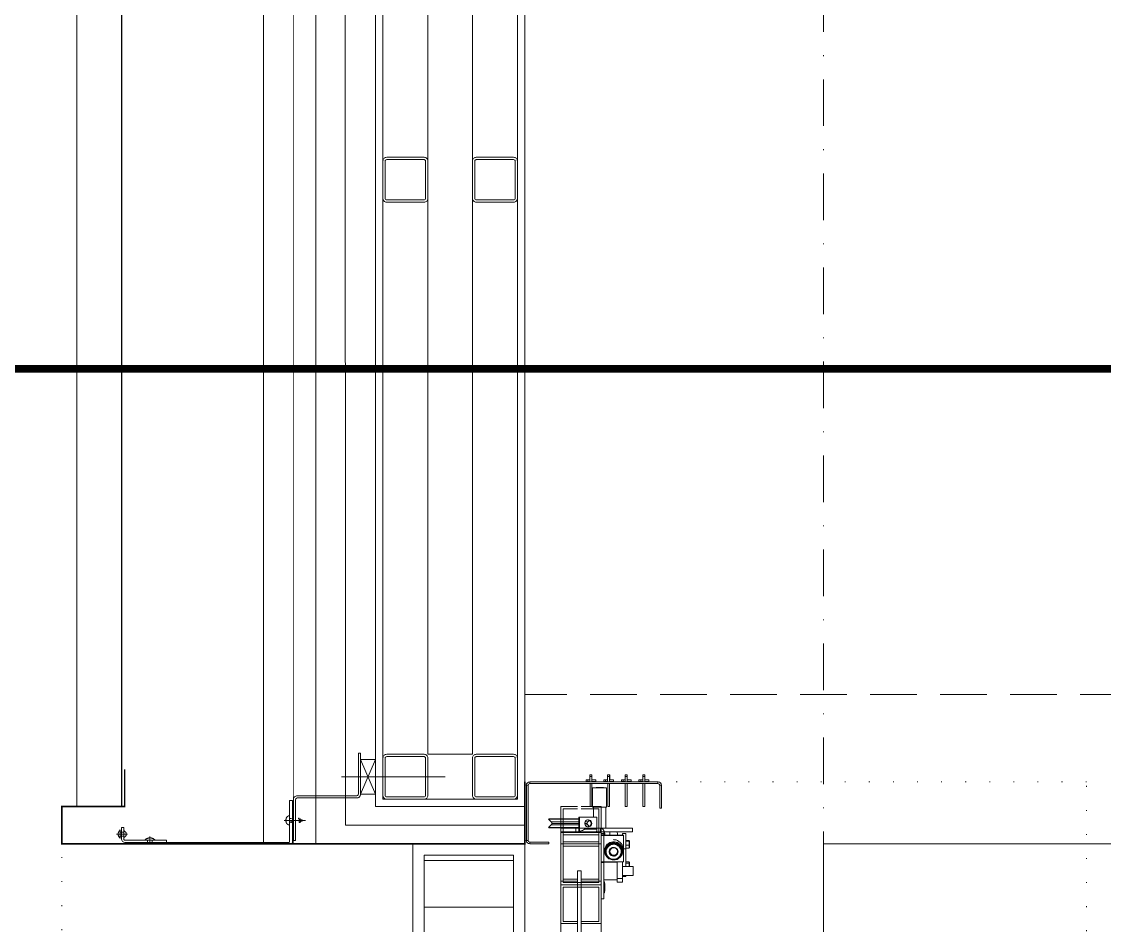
# Model space of a CAD drawing. Extents: x -1701 to 23780, y -363 to 7742.
# Drawn here: x 1115.1 to 1260.1, y 1814.1 to 1935.2 of the extents above; entities that cross this region are included whole.
import ezdxf
from ezdxf.xclip import XClip

# ---------------------------------------------------------------- set-up
doc = ezdxf.new("R2010")
doc.units = 0
doc.header["$LTSCALE"] = 25
doc.header["$MEASUREMENT"] = 0
doc.header["$XCLIPFRAME"] = 0
doc.header["$PDMODE"] = 1
for name, pattern in [('Audi$0$DASHDOT2', [0.5, 0.25, -0.125, 0, -0.125]), ('Audi$0$DOT2', [0.125, 0, -0.125]), ('Audi$0$HIDDEN', [0.375, 0.25, -0.125]), ('Audi$0$HIDDEN2', [4.7625, 3.175, -1.5875])]:
    doc.linetypes.add(name, pattern=pattern)
doc.layers.get('0').update_dxf_attribs({"color": 9, "lineweight": 9})
for name, color, linetype, lineweight in [('Audi$0$04', 8, 'Continuous', 9), ('Audi$0$06D', 8, 'Continuous', 9), ('Audi$0$10', 8, 'Continuous', 9), ('Audi$0$11', 8, 'Continuous', 9), ('Audi$0$15', 8, 'Continuous', 9), ('Audi$0$20', 8, 'Audi$0$DOT2', 9), ('Audi$0$21', 8, 'Continuous', 9), ('Audi$0$24', 8, 'Audi$0$DASHDOT2', 9), ('Audi$0$33', 8, 'Audi$0$BATTING', 9)]:
    doc.layers.add(name, color=color, linetype=linetype, lineweight=lineweight)
doc.linetypes.add('Audi$0$BATTING', pattern='A,0.0001,-0.1,[134,ltypeshp.shx,S=0.1,R=0,X=-0.1,Y=0],-0.2,[134,ltypeshp.shx,S=0.1,R=180,X=0.1,Y=0],-0.1', length=0.4001)

# ---------------------------------------------------------------- blocks, each defined once
blk = doc.blocks.new('Audi$0$p-seksiyonel kapı profil')
for p, q in [((-11.28, 7.76), (-11.28, 7.08)), ((-11.28, 7.76), (-11.25, 7.76)), ((-11.25, 7.76), (-10.99, 7.76)), ((-11.25, 7.53), (-11.25, 7.76)), ((-11.25, 7.53), (-10.99, 7.53)), ((-11.25, 6.82), (-11.25, 7.53)), ((-10.99, 7.53), (-10.99, 7.76)), ((-10.99, 7.53), (-10.99, 6.84)), ((-8.92, 7.76), (-8.92, 7.08)), ((-8.92, 7.76), (-8.89, 7.76)), ((-8.89, 7.76), (-8.62, 7.76)), ((-8.89, 7.53), (-8.89, 7.76)), ((-8.89, 7.53), (-8.62, 7.53)), ((-8.89, 6.82), (-8.89, 7.53)), ((-8.62, 7.53), (-8.62, 7.76)), ((-8.62, 7.53), (-8.62, 6.84)), ((-6.56, 7.76), (-6.56, 7.08)), ((-6.56, 7.76), (-6.53, 7.76)), ((-6.53, 7.76), (-6.26, 7.76)), ((-6.53, 7.53), (-6.53, 7.76)), ((-6.53, 7.53), (-6.26, 7.53)), ((-6.53, 6.82), (-6.53, 7.53)), ((-6.26, 7.53), (-6.26, 7.76)), ((-6.26, 7.53), (-6.26, 6.84)), ((-4.19, 7.76), (-4.19, 7.08)), ((-4.19, 7.76), (-4.16, 7.76)), ((-4.16, 7.76), (-3.9, 7.76)), ((-4.16, 7.53), (-4.16, 7.76)), ((-4.16, 7.53), (-3.9, 7.53)), ((-4.16, 6.82), (-4.16, 7.53)), ((-3.9, 7.53), (-3.9, 7.76)), ((-3.9, 7.53), (-3.9, 6.84)), ((-13.26, 6.34), (-13.5, 6.34)), ((-13.5, 3.27), (-13.5, 6.34)), ((-13.5, 6.34), (-13.5, 5.67)), ((-13.5, 6.34), (-13.5, 6.34)), ((-13.26, 3.27), (-13.26, 6.34)), ((-13.02, 6.82), (-13.03, 6.82)), ((-13.02, 6.58), (-13.02, 6.82)), ((-13.02, 6.82), (4.13, 6.82)), ((-13.02, 6.58), (4.13, 6.58)), ((-11.79, 6.84), (-11.79, 7.08)), ((-11.25, 7.08), (-11.79, 7.08)), ((-11.79, 6.84), (-11.28, 6.84)), ((-11.25, 6.58), (-11.25, 3.51)), ((-11.01, 6.58), (-11.01, 3.51)), ((-10.71, 7.08), (-10.99, 7.08)), ((-10.71, 6.84), (-10.99, 6.84)), ((-10.71, 6.84), (-10.71, 7.08)), ((-10.71, 7.08), (-10.48, 7.08)), ((-10.71, 6.84), (-10.48, 6.84)), ((-10.48, 7.08), (-10.48, 6.84)), ((-9.42, 6.84), (-9.42, 7.08)), ((-8.89, 7.08), (-9.42, 7.08)), ((-9.42, 6.84), (-8.92, 6.84)), ((-8.89, 6.58), (-8.89, 3.51)), ((-8.65, 6.58), (-8.65, 3.51)), ((-8.35, 7.08), (-8.62, 7.08)), ((-8.35, 6.84), (-8.62, 6.84)), ((-8.35, 6.84), (-8.35, 7.08)), ((-8.35, 7.08), (-8.12, 7.08)), ((-8.35, 6.84), (-8.12, 6.84)), ((-8.12, 7.08), (-8.12, 6.84)), ((-7.06, 6.84), (-7.06, 7.08)), ((-6.53, 7.08), (-7.06, 7.08)), ((-7.06, 6.84), (-6.56, 6.84)), ((-6.53, 6.58), (-6.53, 3.51)), ((-6.29, 6.58), (-6.29, 3.51)), ((-5.99, 7.08), (-6.26, 7.08)), ((-5.99, 6.84), (-6.26, 6.84)), ((-6.14, 5.99), (-6.14, 3.39)), ((-6.14, 5.99), (-4.25, 5.99)), ((-5.99, 6.84), (-5.99, 7.08)), ((-5.99, 7.08), (-5.76, 7.08)), ((-5.99, 6.84), (-5.76, 6.84)), ((-5.76, 7.08), (-5.76, 6.84)), ((-5.67, 6.04), (-5.72, 5.99)), ((-5.67, 6.04), (-5.53, 6.04)), ((-5.53, 6.04), (-4.73, 6.04)), ((-4.68, 5.99), (-4.73, 6.04)), ((-4.7, 6.84), (-4.7, 7.08)), ((-4.16, 7.08), (-4.7, 7.08)), ((-4.7, 6.84), (-4.19, 6.84)), ((-4.25, 3.39), (-4.25, 5.99)), ((-4.16, 6.58), (-4.16, 3.51)), ((-3.93, 6.58), (-3.93, 3.51)), ((-3.63, 7.08), (-3.9, 7.08)), ((-3.63, 6.84), (-3.9, 6.84)), ((-3.63, 6.84), (-3.63, 7.08)), ((-3.63, 7.08), (-3.39, 7.08)), ((-3.63, 6.84), (-3.39, 6.84)), ((-3.39, 7.08), (-3.39, 6.84)), ((4.13, 6.58), (4.13, 6.82)), ((4.37, 6.34), (4.6, 6.34)), ((4.37, 6.34), (4.37, -1.04)), ((4.6, 6.34), (4.6, -1.04)), ((-13.5, 5.67), (-13.5, 5.49)), ((-13.5, 5.67), (-13.5, 5.67)), ((-13.5, 5.49), (-13.5, 5.49)), ((-13.26, 3.27), (-13.5, 3.27)), ((-11.01, 3.51), (-11.25, 3.51)), ((-8.65, 3.51), (-8.89, 3.51)), ((-6.29, 3.51), (-6.53, 3.51)), ((-6.14, 3.39), (-4.25, 3.39)), ((-6.03, 3.39), (-6.03, 0.6)), ((-4.37, 2.07), (-4.37, 3.39)), ((-3.93, 3.51), (-4.16, 3.51)), ((-4.85, 2.07), (-4.85, 0.59)), ((-4.85, 2.07), (-2.52, 2.07)), ((-4.07, 1.51), (-4.13, 1.38)), ((-3.97, 1.61), (-4.07, 1.51)), ((-3.98, 1.51), (-4.04, 1.38)), ((-3.89, 1.61), (-3.98, 1.51)), ((-3.85, 1.68), (-3.97, 1.61)), ((-3.77, 1.68), (-3.89, 1.61)), ((-3.72, 1.71), (-3.85, 1.68)), ((-3.84, 1.65), (-3.63, 1.44)), ((-3.64, 1.71), (-3.77, 1.68)), ((-3.58, 1.7), (-3.72, 1.71)), ((-3.45, 1.65), (-3.58, 1.7)), ((-3.34, 1.56), (-3.45, 1.65)), ((-3.26, 1.45), (-3.34, 1.56)), ((-2.52, 2.07), (-2.52, 0.59)), ((-2.52, 2.07), (-2.44, 2.07)), ((-2.44, 2.07), (-2.44, 0.59)), ((1.61, 1.83), (-2.44, 1.83)), ((1.62, 1.8), (-2.44, 1.8)), ((1.27, 1.44), (1.62, 1.8)), ((-9.63, 0.12), (-9.63, 0.59)), ((-9.63, 0.59), (-5.32, 0.59)), ((-9.63, 0.12), (-5.85, 0.12)), ((-6.03, 0.6), (-5.77, 0.6)), ((-5.85, -0.36), (-5.85, 0.12)), ((-5.82, 0.15), (-5.82, -0.36)), ((-5.79, 0.6), (-5.79, 0.59)), ((-5.79, 0.12), (-5.79, 0.15)), ((-5.79, 0.12), (-5.32, 0.12)), ((-5.79, -0.13), (-5.79, 0.12)), ((-5.77, 0.6), (-4.85, 0.6)), ((-5.06, 0), (-5.41, 0)), ((-5.32, 0.12), (-5.32, 0.59)), ((-4.85, 0.59), (-5.32, 0.59)), ((-5.32, 0.12), (-5.32, 0)), ((-5.32, 0.12), (-0.24, 0.12)), ((-4.89, 0), (-5.06, 0)), ((-4.83, 0), (-4.89, 0)), ((-4.85, 0.59), (-3.19, 0.59)), ((-4.85, 0.59), (-4.85, 0.47)), ((-4.85, 0.47), (-3.19, 0.47)), ((-4.84, 0.4), (-4.85, 0.47)), ((-4.84, 0.34), (-4.84, 0.4)), ((-4.83, 0.28), (-4.84, 0.34)), ((-4.83, 0.22), (-4.83, 0.28)), ((-4.82, 0.18), (-4.83, 0.22)), ((-4.81, 0), (-4.83, 0)), ((-4.81, 0.15), (-4.82, 0.18)), ((-4.8, 0.12), (-4.81, 0.15)), ((-4.55, 0), (-4.81, 0)), ((-4.78, 0.12), (-4.8, 0.12)), ((-4.53, 0), (-4.55, 0)), ((-4.47, 0), (-4.53, 0)), ((-3.36, 0), (-4.47, 0)), ((-4.13, 1.38), (-4.15, 1.24)), ((-4.15, 1.24), (-4.13, 1.1)), ((-4.13, 1.1), (-4.07, 0.97)), ((-4.04, 1.38), (-4.07, 1.24)), ((-4.07, 1.24), (-4.04, 1.1)), ((-4.07, 0.97), (-3.97, 0.87)), ((-4.04, 1.1), (-3.98, 0.97)), ((-3.98, 0.97), (-3.89, 0.87)), ((-3.97, 0.87), (-3.85, 0.8)), ((-3.89, 0.87), (-3.77, 0.8)), ((-3.85, 0.8), (-3.72, 0.77)), ((-3.63, 1.04), (-3.83, 0.83)), ((-3.77, 0.8), (-3.64, 0.77)), ((-3.72, 0.77), (-3.58, 0.78)), ((-3.26, 1.44), (-3.63, 1.44)), ((-3.26, 1.04), (-3.63, 1.04)), ((-3.58, 0.78), (-3.45, 0.83)), ((-3.22, 1.24), (-3.55, 1.24)), ((-3.45, 0.83), (-3.34, 0.92)), ((-3.23, 0), (-3.36, 0)), ((-3.34, 0.92), (-3.26, 1.04)), ((-3.22, 1.31), (-3.26, 1.45)), ((-3.26, 1.04), (-3.22, 1.17)), ((-3.13, 0), (-3.23, 0)), ((-3.22, 1.17), (-3.22, 1.31)), ((-3.19, 0.59), (-2.52, 0.59)), ((-3.19, 0.59), (-3.19, 0.47)), ((-3.19, 0.47), (-3.16, 0.41)), ((-3.16, 0.41), (-3.07, 0.35)), ((-2.71, 0), (-3.13, 0)), ((-3.07, 0.35), (-2.93, 0.3)), ((-2.93, 0.3), (-2.74, 0.25)), ((-2.74, 0.25), (-2.5, 0.21)), ((-2.29, 0), (-2.71, 0)), ((-2.52, 0.59), (-2.5, 0.59)), ((-2.44, 0.59), (-2.5, 0.59)), ((-2.5, 0.59), (-2.5, 0.21)), ((-2.5, 0.21), (-2.49, 0.17)), ((-2.49, 0.17), (-2.48, 0.14)), ((-2.48, 0.14), (-2.46, 0.12)), ((-2.46, 0.12), (-2.45, 0.12)), ((1.27, 1.44), (-2.44, 1.44)), ((1.18, 1.24), (-2.44, 1.24)), ((1.26, 1.04), (-2.44, 1.04)), ((1.62, 0.68), (-2.44, 0.68)), ((1.61, 0.65), (-2.44, 0.65)), ((-2.44, 0.59), (-2.44, 0.12)), ((-2.01, 0.59), (-2.44, 0.59)), ((-2.19, 0), (-2.29, 0)), ((-2.06, 0), (-2.19, 0)), ((-1.64, 0), (-2.06, 0)), ((-2.01, 0.59), (-2.01, 0.12)), ((-2.01, 0.59), (0, 0.59)), ((-1.69, 0.65), (-1.74, 0.59)), ((-1.53, 0), (-1.64, 0)), ((-0.95, 0), (-1.53, 0)), ((-0.89, 0), (-0.95, 0)), ((-0.87, 0), (-0.89, 0)), ((-0.6, 0), (-0.87, 0)), ((-0.62, 0.59), (-0.68, 0.65)), ((-0.58, 0), (-0.6, 0)), ((-0.52, 0), (-0.58, 0)), ((-0.36, 0), (-0.52, 0)), ((0, 0), (-0.36, 0)), ((-0.24, 0.12), (-0.24, 0)), ((-0.24, 0.12), (0, 0.12)), ((0, 0.12), (0, 0.59)), ((0, 0), (0, 0)), ((1.62, 0.68), (1.26, 1.04)), ((-9.19, -1.11), (-9.22, -1.11)), ((-9.22, -1.18), (-9.22, -1.11)), ((-9.22, -1.18), (-9.19, -1.12)), ((-9.22, -1.2), (-9.22, -1.18)), ((-9.19, -1.41), (-9.22, -1.2)), ((-9.22, -1.65), (-9.22, -1.2)), ((-9.22, -1.65), (-9.19, -1.42)), ((-9.19, -1.07), (-9.19, -1.12)), ((-9.19, -1.07), (-8.74, -1.07)), ((-9.19, -1.12), (-9.19, -1.11)), ((-9.19, -1.12), (-9.19, -1.16)), ((-9.19, -1.16), (-9.19, -1.42)), ((-9.19, -1.16), (-8.74, -1.16)), ((-9.19, -1.42), (-9.19, -1.41)), ((-9.19, -1.42), (-9.19, -1.67)), ((-8.74, -0.14), (-8.27, -0.14)), ((-8.74, -2.18), (-8.74, -0.14)), ((-8.39, -0.36), (-5.79, -0.36)), ((-8.39, -0.36), (-8.39, -0.4)), ((-8.39, -3.93), (-8.39, -0.4)), ((-8.39, -0.4), (-5.79, -0.4)), ((-8.27, -0.36), (-8.27, -0.14)), ((-7.96, -1.31), (-8.1, -1.47)), ((-7.8, -1.17), (-7.96, -1.31)), ((-7.62, -1.06), (-7.8, -1.17)), ((-7.62, -1.34), (-7.8, -1.45)), ((-7.71, -1.52), (-7.52, -1.42)), ((-7.42, -0.99), (-7.62, -1.06)), ((-7.42, -1.27), (-7.62, -1.34)), ((-7.59, -0.1), (-7.59, -0.36)), ((-7.52, -1.42), (-7.31, -1.36)), ((-7.52, -1.45), (-7.31, -1.39)), ((-7.21, -0.95), (-7.42, -0.99)), ((-7.21, -1.23), (-7.42, -1.27)), ((-7.31, -1.36), (-7.09, -1.33)), ((-7.31, -1.39), (-7.09, -1.37)), ((-7.13, -0.95), (-7.21, -0.95)), ((-6.99, -1.23), (-7.21, -1.23)), ((-7.09, -0.96), (-7.09, -0.94)), ((-7.09, -1.33), (-6.87, -1.36)), ((-7.09, -1.37), (-6.87, -1.39)), ((-6.78, -1.26), (-6.99, -1.23)), ((-6.61, -1.44), (-6.89, -1.46)), ((-6.87, -1.36), (-6.66, -1.42)), ((-6.87, -1.39), (-6.71, -1.43)), ((-6.58, -1.33), (-6.78, -1.26)), ((-6.66, -1.42), (-6.64, -1.43)), ((-6.61, -1.51), (-6.61, -1.44)), ((-6.52, -1.56), (-6.61, -1.44)), ((-6.59, -0.36), (-6.59, -0.1)), ((-6.39, -1.44), (-6.58, -1.33)), ((-6.23, -1.57), (-6.39, -1.44)), ((-5.92, -0.36), (-5.92, -0.09)), ((-5.85, -0.07), (-5.9, -0.07)), ((-5.9, -0.07), (-5.9, -0.36)), ((-5.79, -0.29), (-5.79, -0.13)), ((-5.79, -0.13), (-5.41, -0.13)), ((-5.79, -0.13), (-5.79, -0.16)), ((-5.79, -0.31), (-5.41, -0.31)), ((-5.79, -0.32), (-5.79, -0.36)), ((-5.79, -0.36), (-5.79, -0.4)), ((-5.79, -0.36), (-5.41, -0.36)), ((-5.79, -3.93), (-5.79, -0.4)), ((-5.7, -0.4), (-5.79, -0.4)), ((-5.61, -0.39), (-5.7, -0.4)), ((-5.53, -0.39), (-5.61, -0.39)), ((-5.46, -0.38), (-5.53, -0.39)), ((-5.41, -0.38), (-5.46, -0.38)), ((1.59, -1.51), (1.59, -1.27)), ((4.13, -1.27), (1.59, -1.27)), ((4.13, -1.27), (4.13, -1.51)), ((4.37, -1.04), (4.6, -1.04)), ((-9.22, -1.68), (-9.22, -1.65)), ((-9.19, -1.88), (-9.22, -1.68)), ((-9.22, -2.05), (-9.22, -1.68)), ((-9.22, -2.05), (-9.19, -1.88)), ((-9.2, -2.05), (-9.22, -2.06)), ((-9.22, -2.06), (-9.22, -2.05)), ((-9.19, -1.67), (-8.74, -1.67)), ((-9.19, -1.67), (-9.19, -1.88)), ((-9.19, -2.09), (-9.19, -1.88)), ((-9.19, -1.88), (-9.19, -1.88)), ((-9.19, -2.09), (-8.74, -2.09)), ((-8.74, -4.56), (-8.74, -2.18)), ((-8.74, -2.18), (-8.39, -2.18)), ((-8.28, -1.86), (-8.31, -2.07)), ((-8.31, -2.07), (-8.31, -2.16)), ((-8.28, -2.14), (-8.31, -2.35)), ((-8.31, -2.35), (-8.31, -2.56)), ((-8.31, -2.56), (-8.29, -2.67)), ((-8.21, -1.66), (-8.28, -1.86)), ((-8.21, -1.94), (-8.28, -2.14)), ((-8.28, -2.72), (-8.28, -2.71)), ((-8.22, -2.92), (-8.28, -2.72)), ((-8.13, -2.35), (-8.24, -2.6)), ((-8.24, -2.67), (-8.13, -2.41)), ((-8.24, -2.67), (-8.24, -2.6)), ((-8.16, -2.79), (-8.24, -2.67)), ((-8.1, -1.47), (-8.21, -1.66)), ((-8.1, -1.75), (-8.21, -1.94)), ((-8.21, -2.45), (-8.19, -2.24)), ((-8.21, -2.48), (-8.19, -2.27)), ((-8.21, -2.45), (-8.21, -2.48)), ((-8.19, -2.24), (-8.13, -2.03)), ((-8.19, -2.27), (-8.13, -2.06)), ((-8.13, -2.91), (-8.17, -2.77)), ((-7.91, -3.15), (-8.16, -2.79)), ((-8.13, -2.03), (-8.02, -1.83)), ((-8.13, -2.06), (-8.02, -1.86)), ((-8.02, -2.1), (-8.13, -2.35)), ((-8.13, -2.41), (-8, -2.15)), ((-7.96, -1.59), (-8.1, -1.75)), ((-8.09, -2.53), (-8.08, -2.4)), ((-8.09, -2.66), (-8.09, -2.53)), ((-8.07, -2.79), (-8.09, -2.66)), ((-8.08, -2.4), (-8.05, -2.27)), ((-8.03, -2.91), (-8.07, -2.79)), ((-8.05, -2.27), (-8, -2.15)), ((-8.02, -1.83), (-7.88, -1.66)), ((-8.02, -1.86), (-7.88, -1.69)), ((-8, -2.07), (-8.02, -2.1)), ((-7.88, -1.8), (-8, -2.07)), ((-8, -2.15), (-7.94, -2.03)), ((-8, -2.15), (-7.99, -2.11)), ((-7.99, -2.11), (-7.87, -1.87)), ((-7.8, -1.45), (-7.96, -1.59)), ((-7.94, -2.03), (-7.86, -1.93)), ((-7.76, -1.55), (-7.88, -1.8)), ((-7.88, -1.66), (-7.78, -1.57)), ((-7.88, -1.69), (-7.81, -1.63)), ((-7.87, -1.87), (-7.76, -1.62)), ((-7.86, -1.93), (-7.77, -1.83)), ((-7.77, -1.83), (-7.67, -1.75)), ((-7.49, -1.52), (-7.76, -1.55)), ((-7.76, -1.62), (-7.76, -1.55)), ((-7.76, -1.62), (-7.48, -1.6)), ((-7.74, -1.54), (-7.71, -1.52)), ((-7.68, -2.57), (-7.66, -2.41)), ((-7.67, -2.53), (-7.68, -2.49)), ((-7.67, -2.6), (-7.68, -2.52)), ((-7.66, -2.64), (-7.68, -2.52)), ((-7.66, -2.73), (-7.68, -2.57)), ((-7.67, -1.53), (-7.52, -1.45)), ((-7.67, -1.75), (-7.56, -1.68)), ((-7.62, -2.68), (-7.67, -2.53)), ((-7.62, -2.75), (-7.67, -2.6)), ((-7.66, -2.41), (-7.6, -2.26)), ((-7.59, -2.79), (-7.66, -2.64)), ((-7.59, -2.87), (-7.66, -2.73)), ((-7.62, -2.67), (-7.55, -2.73)), ((-7.52, -2.82), (-7.62, -2.68)), ((-7.52, -2.88), (-7.62, -2.75)), ((-7.6, -2.26), (-7.49, -2.14)), ((-7.59, -2.26), (-7.59, -2.53)), ((-7.54, -2.32), (-7.59, -2.46)), ((-7.59, -2.46), (-7.59, -2.61)), ((-7.59, -2.53), (-7.59, -2.7)), ((-7.59, -2.61), (-7.54, -2.75)), ((-7.49, -2.91), (-7.59, -2.79)), ((-7.49, -3), (-7.59, -2.87)), ((-7.57, -2.76), (-7.53, -2.79)), ((-7.56, -1.68), (-7.44, -1.63)), ((-7.46, -2.19), (-7.54, -2.32)), ((-7.54, -2.75), (-7.46, -2.87)), ((-7.53, -2.79), (-7.52, -2.8)), ((-7.45, -2.89), (-7.52, -2.82)), ((-7.4, -2.98), (-7.52, -2.88)), ((-7.22, -1.49), (-7.49, -1.52)), ((-7.49, -2.14), (-7.36, -2.04)), ((-7.48, -1.6), (-7.18, -1.57)), ((-7.34, -2.1), (-7.46, -2.19)), ((-7.46, -2.87), (-7.34, -2.97)), ((-7.44, -1.63), (-7.31, -1.59)), ((-7.36, -2.04), (-7.21, -1.99)), ((-7.2, -2.05), (-7.34, -2.1)), ((-7.31, -1.59), (-7.18, -1.57)), ((-7.18, -1.49), (-7.22, -1.49)), ((-7.21, -1.99), (-7.05, -1.98)), ((-7.05, -2.03), (-7.2, -2.05)), ((-6.89, -1.46), (-7.18, -1.49)), ((-7.18, -1.57), (-7.14, -1.57)), ((-7.18, -1.57), (-7.05, -1.57)), ((-7.14, -1.57), (-6.87, -1.54)), ((-7.05, -1.57), (-6.92, -1.58)), ((-7.05, -1.98), (-6.89, -2.01)), ((-6.91, -2.07), (-7.05, -2.03)), ((-6.92, -1.58), (-6.79, -1.61)), ((-6.78, -2.14), (-6.91, -2.07)), ((-6.89, -2.01), (-6.75, -2.08)), ((-6.87, -1.54), (-6.61, -1.51)), ((-6.79, -1.61), (-6.67, -1.66)), ((-6.66, -2.89), (-6.79, -2.99)), ((-6.67, -2.25), (-6.78, -2.14)), ((-6.78, -2.92), (-6.67, -2.82)), ((-6.75, -2.08), (-6.63, -2.19)), ((-6.63, -2.85), (-6.75, -2.96)), ((-6.66, -2.82), (-6.73, -2.89)), ((-6.67, -1.66), (-6.56, -1.72)), ((-6.61, -2.39), (-6.67, -2.25)), ((-6.67, -2.82), (-6.61, -2.68)), ((-6.57, -2.69), (-6.66, -2.82)), ((-6.66, -2.8), (-6.61, -2.76)), ((-6.57, -2.76), (-6.66, -2.89)), ((-6.63, -2.19), (-6.55, -2.33)), ((-6.63, -2.73), (-6.56, -2.67)), ((-6.55, -2.72), (-6.63, -2.85)), ((-6.55, -2.8), (-6.63, -2.94)), ((-6.61, -1.51), (-6.52, -1.63)), ((-6.59, -2.53), (-6.61, -2.39)), ((-6.61, -2.68), (-6.59, -2.53)), ((-6.59, -2.53), (-6.59, -2.26)), ((-6.59, -2.7), (-6.59, -2.53)), ((-6.58, -1.45), (-6.47, -1.52)), ((-6.51, -2.54), (-6.57, -2.69)), ((-6.51, -2.61), (-6.57, -2.76)), ((-6.56, -1.72), (-6.45, -1.8)), ((-6.55, -1.5), (-6.47, -1.55)), ((-6.55, -2.33), (-6.5, -2.48)), ((-6.5, -2.56), (-6.55, -2.72)), ((-6.5, -2.64), (-6.55, -2.8)), ((-6.27, -1.9), (-6.52, -1.56)), ((-6.52, -1.63), (-6.27, -1.99)), ((-6.5, -2.49), (-6.51, -2.54)), ((-6.5, -2.52), (-6.51, -2.61)), ((-6.5, -2.48), (-6.5, -2.64)), ((-6.5, -2.52), (-6.5, -2.56)), ((-6.47, -1.52), (-6.3, -1.66)), ((-6.47, -1.55), (-6.3, -1.69)), ((-6.45, -1.8), (-6.35, -1.89)), ((-6.35, -1.89), (-6.27, -1.99)), ((-6.3, -1.66), (-6.16, -1.83)), ((-6.3, -1.69), (-6.16, -1.86)), ((-6.18, -2.03), (-6.27, -1.9)), ((-6.27, -1.99), (-6.18, -2.11)), ((-6.27, -1.99), (-6.2, -2.1)), ((-6.09, -1.74), (-6.23, -1.57)), ((-6.2, -2.1), (-6.15, -2.22)), ((-5.94, -2.38), (-6.18, -2.03)), ((-6.18, -2.11), (-5.94, -2.45)), ((-6.05, -2.71), (-6.18, -2.98)), ((-6.13, -2.86), (-6.18, -2.98)), ((-6.16, -1.83), (-6.05, -2.02)), ((-6.16, -1.86), (-6.05, -2.05)), ((-6.15, -2.22), (-6.11, -2.34)), ((-6.1, -2.73), (-6.13, -2.86)), ((-6.11, -2.34), (-6.09, -2.47)), ((-6.09, -2.6), (-6.1, -2.73)), ((-5.98, -1.92), (-6.09, -1.74)), ((-6.09, -2.47), (-6.09, -2.6)), ((-6.05, -2.02), (-5.99, -2.23)), ((-6.05, -2.05), (-5.99, -2.26)), ((-5.94, -2.45), (-6.05, -2.71)), ((-5.99, -2.7), (-6.05, -2.91)), ((-5.99, -2.23), (-5.98, -2.29)), ((-5.99, -2.26), (-5.98, -2.29)), ((-5.97, -2.55), (-5.99, -2.7)), ((-5.91, -2.12), (-5.98, -1.92)), ((-5.97, -2.95), (-5.9, -2.74)), ((-5.94, -2.45), (-5.94, -2.38)), ((-5.87, -2.33), (-5.91, -2.12)), ((-5.9, -2.74), (-5.87, -2.53)), ((-5.86, -2.44), (-5.87, -2.33)), ((-5.87, -2.53), (-5.86, -2.44)), ((4.13, -1.51), (1.59, -1.51)), ((-9.19, -4), (-9.22, -3.94)), ((-9.22, -4.12), (-9.22, -3.94)), ((-9.22, -4.12), (-9.19, -4)), ((-9.22, -4.14), (-9.22, -4.12)), ((-9.19, -4.37), (-9.22, -4.14)), ((-9.22, -4.56), (-9.22, -4.14)), ((-9.19, -3.9), (-9.19, -4)), ((-9.19, -3.9), (-8.74, -3.9)), ((-9.19, -4), (-9.19, -4.1)), ((-9.19, -4), (-9.19, -4)), ((-9.19, -4.1), (-9.19, -4.37)), ((-9.19, -4.1), (-8.74, -4.1)), ((-8.39, -3.93), (-5.79, -3.93)), ((-8.27, -3.93), (-8.27, -6.14)), ((-8, -3.26), (-8.22, -2.92)), ((-8.02, -3.11), (-8.13, -2.91)), ((-7.98, -3.03), (-8.03, -2.91)), ((-7.88, -3.27), (-8.02, -3.11)), ((-7.68, -3.51), (-8, -3.26)), ((-7.91, -3.15), (-7.98, -3.03)), ((-7.83, -3.25), (-7.91, -3.15)), ((-7.82, -3.27), (-7.91, -3.15)), ((-7.77, -3.38), (-7.88, -3.27)), ((-7.73, -3.34), (-7.83, -3.25)), ((-7.57, -3.61), (-7.82, -3.27)), ((-7.62, -3.41), (-7.73, -3.34)), ((-7.63, -3.53), (-7.68, -3.51)), ((-7.51, -3.48), (-7.62, -3.41)), ((-7.3, -3.59), (-7.57, -3.61)), ((-7.56, -3.93), (-7.56, -6.14)), ((-5.79, -3.97), (-7.56, -3.97)), ((-7.38, -3.52), (-7.51, -3.48)), ((-7.36, -3.01), (-7.49, -2.91)), ((-7.36, -3.09), (-7.49, -3)), ((-7.29, -3.65), (-7.43, -3.6)), ((-7.25, -3.05), (-7.4, -2.98)), ((-7.26, -3.55), (-7.38, -3.52)), ((-7.21, -3.06), (-7.36, -3.01)), ((-7.21, -3.14), (-7.36, -3.09)), ((-7.34, -2.97), (-7.2, -3.02)), ((-7.04, -3.57), (-7.3, -3.59)), ((-6.88, -3.64), (-7.29, -3.65)), ((-7.13, -3.57), (-7.26, -3.55)), ((-7.09, -3.07), (-7.25, -3.05)), ((-7.09, -3.6), (-7.24, -3.59)), ((-7.05, -3.07), (-7.21, -3.06)), ((-7.05, -3.15), (-7.21, -3.14)), ((-7.2, -3.02), (-7.05, -3.03)), ((-7, -3.56), (-7.13, -3.57)), ((-6.93, -3.05), (-7.09, -3.07)), ((-6.87, -3.58), (-7.09, -3.6)), ((-7.05, -3.03), (-6.91, -3)), ((-6.89, -3.04), (-7.05, -3.07)), ((-6.89, -3.12), (-7.05, -3.15)), ((-7, -3.56), (-7.04, -3.57)), ((-6.7, -3.53), (-7, -3.56)), ((-6.87, -3.54), (-7, -3.56)), ((-6.79, -2.99), (-6.93, -3.05)), ((-6.91, -3), (-6.78, -2.92)), ((-6.75, -2.96), (-6.89, -3.04)), ((-6.75, -3.05), (-6.89, -3.12)), ((-6.51, -3.51), (-6.88, -3.64)), ((-6.74, -3.5), (-6.87, -3.54)), ((-6.72, -3.54), (-6.87, -3.58)), ((-6.63, -2.94), (-6.75, -3.05)), ((-6.62, -3.45), (-6.74, -3.5)), ((-6.42, -3.5), (-6.7, -3.53)), ((-6.51, -3.38), (-6.62, -3.45)), ((-6.41, -3.3), (-6.51, -3.38)), ((-6.31, -3.26), (-6.42, -3.5)), ((-6.32, -3.2), (-6.41, -3.3)), ((-6.18, -3.25), (-6.37, -3.41)), ((-6.24, -3.1), (-6.32, -3.2)), ((-6.19, -3.02), (-6.31, -3.26)), ((-6.16, -3.1), (-6.29, -3.27)), ((-6.18, -2.98), (-6.24, -3.1)), ((-6.18, -2.98), (-6.19, -3.02)), ((-6.17, -3.24), (-6.08, -3.13)), ((-6.05, -2.91), (-6.16, -3.1)), ((-6.08, -3.13), (-5.97, -2.95)), ((-5.79, -3.93), (-5.7, -3.93)), ((-5.79, -3.93), (-5.79, -4.01)), ((-5.79, -8.86), (-5.79, -4.01)), ((-5.79, -4.01), (-5.41, -4.01)), ((-5.7, -3.93), (-5.61, -3.92)), ((-5.61, -3.92), (-5.53, -3.92)), ((-5.53, -3.92), (-5.46, -3.91)), ((-5.46, -3.91), (-5.41, -3.91)), ((-8.27, -4.56), (-9.69, -4.56)), ((-9.69, -5.74), (-9.69, -4.56)), ((-9.69, -5.74), (-8.27, -5.74)), ((-9.21, -4.56), (-9.19, -4.37)), ((-9.19, -4.37), (-9.19, -4.56)), ((-9.19, -4.37), (-9.19, -4.37)), ((-8.74, -5.88), (-8.74, -5.74)), ((-8.74, -5.88), (-8.27, -5.88)), ((-7.56, -6.14), (-8.27, -6.14)), ((-8.27, -6.14), (-8.27, -6.63)), ((-7.56, -6.63), (-8.27, -6.63)), ((-7.56, -6.14), (-7.56, -6.63)), ((-7.56, -6.33), (-5.79, -6.33)), ((-5.92, -7.82), (-5.92, -6.82)), ((-5.85, -6.81), (-5.9, -6.81)), ((-5.9, -6.81), (-5.9, -7.84)), ((-5.85, -8.04), (-5.85, -6.61)), ((-5.82, -6.58), (-5.82, -8.07)), ((-5.9, -7.84), (-5.85, -7.84)), ((-5.79, -8.86), (-5.41, -8.86))]:
    blk.add_line(p, q)
for centre, radius, start, end in [((-13.02, 6.34), 0.473, 90, 180), ((-13.03, 6.34), 0.473, 90, 180), ((-13.02, 6.34), 0.236, 90, 180), ((-11.28, 6.81), 0.0295, 11.537, 90), ((-10.99, 6.81), 0.0295, 90, 168.463), ((-8.92, 6.81), 0.0295, 11.537, 90), ((-8.62, 6.81), 0.0295, 90, 168.463), ((-6.56, 6.81), 0.0295, 11.537, 90), ((-6.26, 6.81), 0.0295, 90, 168.463), ((-4.19, 6.81), 0.0295, 11.537, 90), ((-3.9, 6.81), 0.0295, 90, 168.463), ((4.13, 6.34), 0.473, 0, 90), ((4.13, 6.34), 0.236, 0, 90), ((-7.09, -0.1), 0.502, 153.6489, 180), ((-7.09, -0.1), 0.502, 0, 26.3511), ((-5.82, 0.12), 0.0295, 90, 180), ((-5.32, 0.12), 0.472, 90, 180), ((-3.84, 1.24), 0.295, 0.8144, 45), ((-3.84, 1.24), 0.295, 315.6236, 359.6289), ((1.47, 1.24), 0.295, 135, 179.1856), ((1.47, 1.24), 0.295, 180.3711, 224.3764), ((-5.9, -0.09), 0.0177, 90, 180), ((4.13, -1.04), 0.473, 270, 0), ((4.13, -1.04), 0.236, 270, 0), ((-5.9, -6.82), 0.0177, 90, 180), ((-5.82, -6.61), 0.0295, 90, 180), ((-5.9, -7.82), 0.0177, 180, 270), ((-5.82, -8.04), 0.0295, 180, 270)]:
    blk.add_arc(centre, radius, start, end)
blk = doc.blocks.new('Audi$0$p-seksiyonel-5851')
at = {"layer": 'Audi$0$06D'}
for points in [[(86.65, 2.7), (-3.35, 2.7)], [(86.65, -2.7), (-3.35, -2.7)]]:
    blk.add_lwpolyline(points, dxfattribs=at)
at = {"layer": 'Audi$0$10'}
for points in [[(80.97, -0.05), (80.97, -2.7), (86.17, -2.7), (86.17, 2.7), (80.97, 2.7), (80.97, 0.45)], [(81.27, -0.05), (81.27, -2.4), (85.87, -2.4), (85.87, 2.4), (81.27, 2.4), (81.27, 0.45)], [(93.17, -2.7), (93.17, 2.7), (86.17, 2.7), (86.17, -2.7), (93.17, -2.7)], [(86.65, -0.05), (86.65, -2.7), (91.65, -2.7), (91.65, 2.7), (86.65, 2.7), (86.65, 0.45)], [(86.95, -0.05), (86.95, -2.4), (91.35, -2.4), (91.35, 2.4), (86.95, 2.4), (86.95, 0.45)], [(91.65, 2.7), (96.65, 2.7), (96.65, 0.45)], [(96.65, -0.05), (96.65, -2.7), (91.65, -2.7), (91.65, 2.7)], [(96.65, -0.05), (96.65, -2.7), (91.65, -2.7), (91.65, 2.7), (96.65, 2.7), (96.65, 0.45)], [(96.35, -0.05), (96.35, -2.4), (91.95, -2.4), (91.95, 2.4), (96.35, 2.4), (96.35, 0.45)]]:
    blk.add_lwpolyline(points, dxfattribs=at)
blk.add_lwpolyline([(92.87, -2.4), (92.87, 2.4), (86.47, 2.4), (86.47, -2.4)], close=True, dxfattribs=at)
at = {"layer": 'Audi$0$15'}
blk.add_lwpolyline([(88.05, 0.45), (-4.85, 0.45), (-4.85, -0.05), (88.05, -0.05)], close=True, dxfattribs=at)
at = {"layer": 'Audi$0$20'}
blk.add_lwpolyline([(-316.7, -1.22), (-316.7, -67.69), (99.99, -67.69), (99.99, -1.22)], dxfattribs=at)
at = {"layer": 'Audi$0$10', "xscale": -1, "rotation": 270}
blk.add_blockref('Audi$0$p-seksiyonel kapı profil', (93.17, 2.71), dxfattribs=at)
blk = doc.blocks.new('Audi$0$P-AKS_AUDI')
at = {"layer": 'Audi$0$24'}
blk.add_lwpolyline([(-3500, -2590), (-3500, 1250)], dxfattribs=at)
blk = doc.blocks.new('Audi$0$prf-60x60')
for points in [[(-2.5, -6), (2.5, -6, 0.414214), (3, -5.5), (3, -0.5, 0.414214), (2.5, 0), (-2.5, 0, 0.414214), (-3, -0.5), (-3, -5.5, 0.414214)], [(-2.5, -5.7), (2.5, -5.7, 0.414214), (2.7, -5.5), (2.7, -0.5, 0.414214), (2.5, -0.3), (-2.5, -0.3, 0.414214), (-2.7, -0.5), (-2.7, -5.5, 0.414214)]]:
    blk.add_lwpolyline(points, format="xyb", close=True)
at = {"color": 252}
blk.add_point((0, -3), dxfattribs=at)
blk = doc.blocks.new('Audi$0$p- alum kaplama profil')
at = {"lineweight": 13}
blk.add_lwpolyline([(7.12, 12.59), (7.12, 26.49)], dxfattribs=at)
at = {"lineweight": 5}
blk.add_lwpolyline([(9.44, 15.16), (4.79, 15.16), (4.79, 17.16), (9.44, 17.16)], close=True, dxfattribs=at)
for points in [[(4.79, 15.16), (9.44, 17.16)], [(9.44, 15.16), (4.79, 17.16)]]:
    blk.add_lwpolyline(points, dxfattribs=at)
at = {"lineweight": 18}
blk.add_lwpolyline([(4.09, 6.16), (-1.41, 6.16), (-1.41, 6.46), (4.09, 6.46, 0.414214), (4.29, 6.66), (4.29, 14.66, -0.414214), (4.79, 15.16), (10.29, 15.16), (10.29, 14.86), (4.79, 14.86, 0.414214), (4.59, 14.66), (4.59, 6.66, -0.414214)], format="xyb", close=True, dxfattribs=at)
blk.add_lwpolyline([(-2.06, 5.56), (-2.06, -2.34), (-2.06, -15.69), (-1.66, -15.69), (-1.66, -2.34), (-1.66, 5.56), (-1.66, 5.56), (-1.66, 5.57), (-1.66, 5.57), (-1.66, 5.58), (-1.66, 5.58), (-1.65, 5.59), (-1.65, 5.59), (-1.65, 5.59), (-1.65, 5.6), (-1.65, 5.6), (-1.64, 5.61), (-1.64, 5.61), (-1.64, 5.62), (-1.64, 5.62), (-1.63, 5.62), (-1.63, 5.63), (-1.63, 5.63), (-1.62, 5.63), (-1.62, 5.64), (-1.61, 5.64), (-1.61, 5.64), (-1.61, 5.64), (-1.6, 5.65), (-1.6, 5.65), (-1.59, 5.65), (-1.59, 5.65), (-1.58, 5.65), (-1.58, 5.65), (-1.57, 5.66), (-1.57, 5.66), (-1.56, 5.66), (-1.56, 5.66), (3.94, 5.66), (3.94, 6.06), (-1.56, 6.06), (-1.58, 6.06), (-1.61, 6.05), (-1.63, 6.05), (-1.66, 6.05), (-1.68, 6.04), (-1.7, 6.03), (-1.73, 6.03), (-1.75, 6.02), (-1.77, 6.01), (-1.79, 6), (-1.82, 5.99), (-1.84, 5.97), (-1.86, 5.96), (-1.88, 5.94), (-1.89, 5.93), (-1.91, 5.91), (-1.93, 5.89), (-1.95, 5.87), (-1.96, 5.85), (-1.97, 5.83), (-1.99, 5.81), (-2, 5.79), (-2.01, 5.77), (-2.02, 5.75), (-2.03, 5.72), (-2.04, 5.7), (-2.04, 5.68), (-2.05, 5.65), (-2.05, 5.63), (-2.06, 5.61), (-2.06, 5.58)], close=True)
blk.add_lwpolyline([(-1.66, -2.34), (-2.06, -2.34)])
for points in [[(-2.36, -10.84), (-2.36, -16.39), (-2.36, -16.39, -0.414214), (-2.51, -16.54), (-2.51, -16.54), (-4.06, -16.54), (-4.06, -16.84), (-2.51, -16.84), (-2.51, -16.84, 0.414214), (-2.06, -16.39), (-2.06, -10.84)], [(-1.36, -10.84), (-1.66, -10.84), (-1.66, -16.39, 0.414214), (-1.21, -16.84), (-1.21, -16.84), (0.34, -16.84), (0.34, -16.54), (-1.21, -16.54), (-1.21, -16.54, -0.414214), (-1.36, -16.39), (-1.36, -16.39)]]:
    blk.add_lwpolyline(points, format="xyb", close=True)
for points in [[(1.05, 6.91, -10), (1.29, 7.56, -10)], [(1.29, 4.93, -10), (1.29, 7.8, -10)], [(1.53, 6.82, -10), (1.29, 7.56, -10)], [(1.61, 6.87, -10), (0.98, 6.96, -10)], [(1.33, 5.85, -10), (0.98, 5.88, -10)], [(1.56, 7.05, -10), (1.02, 7.13, -10)], [(1.05, 5.83, -10), (1.05, 6.01, -10)], [(1.05, 5.75, -10), (1.05, 5.83, -10)], [(1.29, 6.16, -10), (1.29, 6.26, -10)], [(1.53, 5.75, -10), (1.53, 5.92, -10)], [(0.67, 5.66, -10), (1.91, 5.66, -10)], [(0.67, 5.66, -10), (0.67, 5.64, -10), (0.67, 5.62, -10), (0.67, 5.6, -10), (0.68, 5.58, -10), (0.68, 5.56, -10), (0.69, 5.54, -10), (0.69, 5.52, -10), (0.7, 5.5, -10), (0.7, 5.48, -10), (0.71, 5.46, -10), (0.72, 5.45, -10), (0.73, 5.43, -10), (0.74, 5.41, -10), (0.75, 5.4, -10), (0.76, 5.38, -10), (0.77, 5.36, -10), (0.79, 5.35, -10), (0.8, 5.33, -10), (0.81, 5.32, -10), (0.83, 5.31, -10), (0.84, 5.29, -10), (0.86, 5.28, -10), (0.87, 5.27, -10), (0.89, 5.26, -10), (0.91, 5.25, -10), (0.92, 5.24, -10), (0.94, 5.23, -10), (0.96, 5.22, -10), (0.98, 5.21, -10), (1, 5.21, -10), (1.02, 5.2, -10), (1.03, 5.2, -10)], [(0.96, 5.66, -10), (0.97, 5.66, -10), (0.97, 5.66, -10), (0.97, 5.66, -10), (0.98, 5.66, -10), (0.98, 5.66, -10), (0.99, 5.66, -10), (0.99, 5.66, -10), (1, 5.66, -10), (1, 5.67, -10), (1, 5.67, -10), (1.01, 5.67, -10), (1.01, 5.67, -10), (1.01, 5.67, -10), (1.02, 5.68, -10), (1.02, 5.68, -10), (1.02, 5.68, -10), (1.03, 5.69, -10), (1.03, 5.69, -10), (1.03, 5.69, -10), (1.04, 5.7, -10), (1.04, 5.7, -10), (1.04, 5.7, -10), (1.04, 5.71, -10), (1.04, 5.71, -10), (1.05, 5.72, -10), (1.05, 5.72, -10), (1.05, 5.72, -10), (1.05, 5.73, -10), (1.05, 5.73, -10), (1.05, 5.74, -10), (1.05, 5.74, -10), (1.05, 5.75, -10)], [(1.03, 5.2, -10), (1.04, 5.2, -10), (1.05, 5.19, -10), (1.05, 5.19, -10), (1.06, 5.19, -10), (1.06, 5.19, -10), (1.07, 5.19, -10), (1.07, 5.19, -10), (1.08, 5.19, -10), (1.08, 5.19, -10), (1.09, 5.19, -10), (1.09, 5.18, -10), (1.1, 5.18, -10), (1.1, 5.18, -10), (1.11, 5.18, -10), (1.11, 5.18, -10), (1.12, 5.18, -10), (1.12, 5.18, -10), (1.13, 5.18, -10), (1.13, 5.18, -10), (1.14, 5.18, -10), (1.15, 5.18, -10), (1.15, 5.18, -10), (1.16, 5.17, -10), (1.16, 5.17, -10), (1.17, 5.17, -10), (1.17, 5.17, -10), (1.18, 5.17, -10), (1.18, 5.17, -10), (1.19, 5.17, -10), (1.19, 5.17, -10), (1.2, 5.17, -10), (1.2, 5.17, -10)], [(1.2, 5.17, -10), (1.2, 5.2, -10)], [(1.38, 5.2, -10), (1.2, 5.2, -10)], [(1.38, 5.17, -10), (1.38, 5.2, -10)], [(1.38, 5.17, -10), (1.38, 5.17, -10), (1.39, 5.17, -10), (1.39, 5.17, -10), (1.4, 5.17, -10), (1.41, 5.17, -10), (1.41, 5.17, -10), (1.42, 5.17, -10), (1.42, 5.17, -10), (1.43, 5.17, -10), (1.43, 5.18, -10), (1.44, 5.18, -10), (1.44, 5.18, -10), (1.45, 5.18, -10), (1.45, 5.18, -10), (1.46, 5.18, -10), (1.46, 5.18, -10), (1.47, 5.18, -10), (1.47, 5.18, -10), (1.48, 5.18, -10), (1.48, 5.18, -10), (1.49, 5.18, -10), (1.5, 5.19, -10), (1.5, 5.19, -10), (1.51, 5.19, -10), (1.51, 5.19, -10), (1.52, 5.19, -10), (1.52, 5.19, -10), (1.53, 5.19, -10), (1.53, 5.19, -10), (1.54, 5.19, -10), (1.54, 5.2, -10), (1.55, 5.2, -10)], [(1.53, 5.75, -10), (1.53, 5.74, -10), (1.53, 5.74, -10), (1.53, 5.73, -10), (1.53, 5.73, -10), (1.53, 5.72, -10), (1.54, 5.72, -10), (1.54, 5.72, -10), (1.54, 5.71, -10), (1.54, 5.71, -10), (1.54, 5.7, -10), (1.54, 5.7, -10), (1.55, 5.7, -10), (1.55, 5.69, -10), (1.55, 5.69, -10), (1.55, 5.69, -10), (1.56, 5.68, -10), (1.56, 5.68, -10), (1.56, 5.68, -10), (1.57, 5.67, -10), (1.57, 5.67, -10), (1.58, 5.67, -10), (1.58, 5.67, -10), (1.58, 5.67, -10), (1.59, 5.66, -10), (1.59, 5.66, -10), (1.6, 5.66, -10), (1.6, 5.66, -10), (1.6, 5.66, -10), (1.61, 5.66, -10), (1.61, 5.66, -10), (1.62, 5.66, -10), (1.62, 5.66, -10)], [(1.55, 5.2, -10), (1.57, 5.2, -10), (1.59, 5.21, -10), (1.6, 5.21, -10), (1.62, 5.22, -10), (1.64, 5.23, -10), (1.66, 5.24, -10), (1.68, 5.25, -10), (1.69, 5.26, -10), (1.71, 5.27, -10), (1.73, 5.28, -10), (1.74, 5.29, -10), (1.76, 5.31, -10), (1.77, 5.32, -10), (1.78, 5.33, -10), (1.8, 5.35, -10), (1.81, 5.36, -10), (1.82, 5.38, -10), (1.83, 5.4, -10), (1.84, 5.41, -10), (1.85, 5.43, -10), (1.86, 5.45, -10), (1.87, 5.46, -10), (1.88, 5.48, -10), (1.89, 5.5, -10), (1.89, 5.52, -10), (1.9, 5.54, -10), (1.9, 5.56, -10), (1.9, 5.58, -10), (1.91, 5.6, -10), (1.91, 5.62, -10), (1.91, 5.64, -10), (1.91, 5.66, -10)], [(-2.86, -13.04, 0), (-0.86, -13.04, 0)], [(-2.36, -12.52, 0), (-2.4, -12.53, 0), (-2.43, -12.56, 0), (-2.47, -12.58, 0), (-2.5, -12.6, 0), (-2.53, -12.63, 0), (-2.56, -12.66, 0), (-2.59, -12.69, 0), (-2.61, -12.73, 0), (-2.63, -12.76, 0), (-2.65, -12.8, 0), (-2.67, -12.84, 0), (-2.68, -12.88, 0), (-2.69, -12.92, 0), (-2.7, -12.96, 0), (-2.71, -13, 0), (-2.71, -13.04, 0), (-2.71, -13.08, 0), (-2.7, -13.13, 0), (-2.69, -13.17, 0), (-2.68, -13.21, 0), (-2.67, -13.25, 0), (-2.65, -13.28, 0), (-2.63, -13.32, 0), (-2.61, -13.36, 0), (-2.59, -13.39, 0), (-2.56, -13.42, 0), (-2.53, -13.45, 0), (-2.5, -13.48, 0), (-2.47, -13.51, 0), (-2.43, -13.53, 0), (-2.4, -13.55, 0), (-2.36, -13.57, 0)], [(-2.36, -13.04, 0), (-2.36, -12.52, 0)], [(-2.36, -13.04, 0), (-2.36, -12.73, 0)], [(-2.36, -12.73, 0), (-2.36, -13.04, 0)], [(-1.36, -12.73, 0), (-2.36, -12.73, 0)], [(-2.36, -13.04, 0), (-2.36, -13.36, 0)], [(-2.36, -13.04, 0), (-2.36, -13.57, 0)], [(-2.36, -13.36, 0), (-2.36, -13.04, 0)], [(-1.36, -13.04, 0), (-1.36, -12.37, 0)], [(-1.36, -13.72, 0), (-1.32, -13.68, 0), (-1.29, -13.65, 0), (-1.26, -13.61, 0), (-1.23, -13.58, 0), (-1.2, -13.54, 0), (-1.18, -13.5, 0), (-1.16, -13.45, 0), (-1.14, -13.41, 0), (-1.12, -13.37, 0), (-1.1, -13.32, 0), (-1.09, -13.28, 0), (-1.08, -13.23, 0), (-1.07, -13.18, 0), (-1.06, -13.14, 0), (-1.06, -13.09, 0), (-1.06, -13.04, 0), (-1.06, -12.99, 0), (-1.06, -12.95, 0), (-1.07, -12.9, 0), (-1.08, -12.85, 0), (-1.09, -12.81, 0), (-1.1, -12.76, 0), (-1.12, -12.72, 0), (-1.14, -12.67, 0), (-1.16, -12.63, 0), (-1.18, -12.59, 0), (-1.2, -12.55, 0), (-1.23, -12.51, 0), (-1.26, -12.47, 0), (-1.29, -12.43, 0), (-1.32, -12.4, 0), (-1.36, -12.37, 0)], [(-1.36, -13.04, 0), (-1.36, -13.72, 0)], [(-1.36, -13.36, 0), (-2.36, -13.36, 0)], [(-3.84, -17.04, 0), (-3.81, -17.07, 0), (-3.78, -17.1, 0), (-3.75, -17.12, 0), (-3.72, -17.15, 0), (-3.69, -17.17, 0), (-3.66, -17.19, 0), (-3.62, -17.21, 0), (-3.59, -17.23, 0), (-3.55, -17.24, 0), (-3.52, -17.26, 0), (-3.48, -17.27, 0), (-3.44, -17.28, 0), (-3.4, -17.28, 0), (-3.36, -17.29, 0), (-3.32, -17.29, 0), (-3.29, -17.29, 0), (-3.25, -17.29, 0), (-3.21, -17.29, 0), (-3.17, -17.28, 0), (-3.13, -17.28, 0), (-3.09, -17.27, 0), (-3.06, -17.26, 0), (-3.02, -17.24, 0), (-2.98, -17.23, 0), (-2.95, -17.21, 0), (-2.91, -17.19, 0), (-2.88, -17.17, 0), (-2.85, -17.15, 0), (-2.82, -17.12, 0), (-2.79, -17.1, 0), (-2.76, -17.07, 0), (-2.73, -17.04, 0)], [(-3.29, -17.04, 0), (-3.84, -17.04, 0)], [(-2.85, -16.54, 0), (-2.86, -16.51, 0), (-2.87, -16.47, 0), (-2.89, -16.44, 0), (-2.91, -16.41, 0), (-2.93, -16.38, 0), (-2.96, -16.35, 0), (-2.98, -16.33, 0), (-3.01, -16.31, 0), (-3.04, -16.29, 0), (-3.07, -16.27, 0), (-3.11, -16.25, 0), (-3.14, -16.24, 0), (-3.18, -16.23, 0), (-3.21, -16.22, 0), (-3.25, -16.22, 0), (-3.29, -16.22, 0), (-3.32, -16.22, 0), (-3.36, -16.22, 0), (-3.39, -16.23, 0), (-3.43, -16.24, 0), (-3.46, -16.25, 0), (-3.5, -16.27, 0), (-3.53, -16.29, 0), (-3.56, -16.31, 0), (-3.59, -16.33, 0), (-3.61, -16.35, 0), (-3.64, -16.38, 0), (-3.66, -16.41, 0), (-3.68, -16.44, 0), (-3.7, -16.47, 0), (-3.71, -16.51, 0), (-3.73, -16.54, 0)], [(-3.29, -16.54, 0), (-3.73, -16.54, 0)], [(-3.29, -16.54, 0), (-3.55, -16.54, 0)], [(-3.55, -16.54, 0), (-3.29, -16.54, 0)], [(-3.55, -17.04, 0), (-3.55, -16.54, 0)], [(-3.29, -17.54, 0), (-3.29, -16.04, 0)], [(-3.29, -16.54, 0), (-2.85, -16.54, 0)], [(-3.29, -16.54, 0), (-3.03, -16.54, 0)], [(-3.03, -16.54, 0), (-3.29, -16.54, 0)], [(-3.29, -17.04, 0), (-2.73, -17.04, 0)], [(-3.03, -17.04, 0), (-3.03, -16.54, 0)], [(-0.56, -17.04, 0), (-1.11, -17.04, 0)], [(0, -17.04, 0), (-0.03, -17.07, 0), (-0.06, -17.1, 0), (-0.09, -17.12, 0), (-0.12, -17.15, 0), (-0.15, -17.17, 0), (-0.18, -17.19, 0), (-0.22, -17.21, 0), (-0.25, -17.23, 0), (-0.29, -17.24, 0), (-0.33, -17.26, 0), (-0.36, -17.27, 0), (-0.4, -17.28, 0), (-0.44, -17.28, 0), (-0.48, -17.29, 0), (-0.52, -17.29, 0), (-0.56, -17.29, 0), (-0.59, -17.29, 0), (-0.63, -17.29, 0), (-0.67, -17.28, 0), (-0.71, -17.28, 0), (-0.75, -17.27, 0), (-0.79, -17.26, 0), (-0.82, -17.24, 0), (-0.86, -17.23, 0), (-0.89, -17.21, 0), (-0.93, -17.19, 0), (-0.96, -17.17, 0), (-0.99, -17.15, 0), (-1.02, -17.12, 0), (-1.05, -17.1, 0), (-1.08, -17.07, 0), (-1.11, -17.04, 0)], [(-1, -16.54, 0), (-0.98, -16.51, 0), (-0.97, -16.47, 0), (-0.95, -16.44, 0), (-0.93, -16.41, 0), (-0.91, -16.38, 0), (-0.88, -16.35, 0), (-0.86, -16.33, 0), (-0.83, -16.31, 0), (-0.8, -16.29, 0), (-0.77, -16.27, 0), (-0.73, -16.25, 0), (-0.7, -16.24, 0), (-0.66, -16.23, 0), (-0.63, -16.22, 0), (-0.59, -16.22, 0), (-0.56, -16.22, 0), (-0.52, -16.22, 0), (-0.48, -16.22, 0), (-0.45, -16.23, 0), (-0.41, -16.24, 0), (-0.38, -16.25, 0), (-0.34, -16.27, 0), (-0.31, -16.29, 0), (-0.28, -16.31, 0), (-0.25, -16.33, 0), (-0.23, -16.35, 0), (-0.2, -16.38, 0), (-0.18, -16.41, 0), (-0.16, -16.44, 0), (-0.14, -16.47, 0), (-0.13, -16.51, 0), (-0.12, -16.54, 0)], [(-0.56, -16.54, 0), (-1, -16.54, 0)], [(-0.56, -16.54, 0), (-0.82, -16.54, 0)], [(-0.82, -16.54, 0), (-0.56, -16.54, 0)], [(-0.82, -17.04, 0), (-0.82, -16.54, 0)], [(-0.56, -17.54, 0), (-0.56, -16.04, 0)], [(-0.56, -16.54, 0), (-0.3, -16.54, 0)], [(-0.56, -16.54, 0), (-0.12, -16.54, 0)], [(-0.3, -16.54, 0), (-0.56, -16.54, 0)], [(-0.56, -17.04, 0), (0, -17.04, 0)], [(-0.3, -17.04, 0), (-0.3, -16.54, 0)]]:
    blk.add_polyline3d(points)
blk = doc.blocks.new('Audi$0$p-zemin kat')
at = {"layer": 'Audi$0$06D'}
for points in [[(1147.5, 1825), (1147.5, 2079.8)], [(1154.5, 1825), (1154.5, 2080)], [(1169.5, 2068), (1198.76, 2068), (1198.76, 2031), (1175.5, 2031), (1175.5, 1837), (1169.5, 1837), (1169.5, 2071)], [(1122.5, 1830), (1122.5, 2070)]]:
    blk.add_lwpolyline(points, dxfattribs=at)
at = {"layer": 'Audi$0$10'}
for points, const_width in [([(1151.5, 1825), (1151.5, 2075)], 0.1), ([(1128.5, 1830), (1128.5, 2070)], 0.2), ([(1182.5, 1833.33), (1182.5, 1825), (1120.5, 1825), (1120.5, 1830), (1128.9, 1830), (1128.9, 1835)], 0.2)]:
    blk.add_lwpolyline(points, dxfattribs=dict(at, const_width=const_width))
at = {"layer": 'Audi$0$11'}
for points in [[(1182.5, 1945), (1182.5, 1830), (1162.5, 1830), (1162.5, 2075)], [(1182.5, 1945), (1181.5, 1945), (1181.5, 1831), (1163.5, 1831), (1163.5, 2074)]]:
    blk.add_lwpolyline(points, dxfattribs=at)
at = {"layer": 'Audi$0$20', "linetype": 'Audi$0$HIDDEN', "lineweight": 0}
blk.add_lwpolyline([(1947.5, 1845), (1182.5, 1845), (1182.5, 1945), (1947.5, 1945)], close=True, dxfattribs=at)
at = {"layer": 'Audi$0$20'}
blk.add_lwpolyline([(1120.5, 1420), (1120.5, 1830)], dxfattribs=at)
at = {"layer": 'Audi$0$33', "ltscale": 0.4}
blk.add_lwpolyline([(1158.5, 1827.5), (1158.38, 2075.5), (1158.38, 2075.5)], dxfattribs=at)
at = {"layer": 'Audi$0$33', "ltscale": 0.25}
blk.add_lwpolyline([(1158.5, 1827.5), (1182.5, 1827.5)], dxfattribs=at)
at = {"rotation": 90}
blk.add_blockref('Audi$0$p-seksiyonel-5851', (1190.01, 1733.34), dxfattribs=at)
at = {"layer": 'Audi$0$10'}
for p in [(1166.5, 1917), (1178.5, 1917), (1166.5, 1837), (1178.5, 1837)]:
    blk.add_blockref('Audi$0$prf-60x60', p, dxfattribs=at)
ref = blk.add_blockref('Audi$0$p- alum kaplama profil', (1145.34, 1826.86), dxfattribs=dict(at, xscale=-1, rotation=270))
XClip(ref).set_block_clipping_path([(-1.8587104006, -24.8410378748), (16.141291083, 29.6589621254)])
at = {"layer": 'Audi$0$24'}
blk.add_blockref('Audi$0$P-AKS_AUDI', (4722.5, 2785), dxfattribs=at)
blk = doc.blocks.new('*U4791')
h = blk.add_hatch()
h.set_pattern_fill('ANSI31', color=256, scale=50, angle=225, style=0)
h.set_pattern_definition([(270, (4.0005, -4e-14), (6.25, -2e-15), [])])
h.paths.add_polyline_path([(1.5, 13.5), (1.5, 1.5), (398.5, 1.5), (398.5, 13.5)])
for points in [[(0, 15), (0, 0), (400, 0), (400, 15)], [(1.5, 13.5), (1.5, 1.5), (398.5, 1.5), (398.5, 13.5)]]:
    blk.add_lwpolyline(points, close=True)
blk = doc.blocks.new('Audi$0$p-audi_arac')
at = {"layer": 'Audi$0$06D', "lineweight": 0, "flags": 128}
blk.add_lwpolyline([(695.6, 0.8), (-4.4, 0.8), (-4.4, 400.8), (695.6, 400.8)], close=True, dxfattribs=at)
blk = doc.blocks.new('Audi')
at = {"layer": 'Audi$0$21', "linetype": 'Audi$0$HIDDEN2', "ltscale": 0.1, "const_width": 1}
blk.add_lwpolyline([(1062.95, 1888.65), (1270.75, 1888.65), (1270.75, 1408.64), (1062.95, 1408.64)], close=True, dxfattribs=at)
at = {"layer": 'Audi$0$04', "rotation": 180}
blk.add_blockref('Audi$0$p-audi_arac', (1918.1, 1825.8), dxfattribs=at)
at = {"layer": 'Audi$0$06D', "rotation": 90}
blk.add_blockref('*U4791', (1182.5, 1425), dxfattribs=at)
at = {"layer": 'Audi$0$10'}
blk.add_blockref('Audi$0$p-zemin kat', (0, 0), dxfattribs=at)

msp = doc.modelspace()

# ---------------------------------------------------------------- block references
at = {"color": 6}
msp.add_blockref('Audi', (0, 0), dxfattribs=at)

doc.saveas('drawing.dxf')
